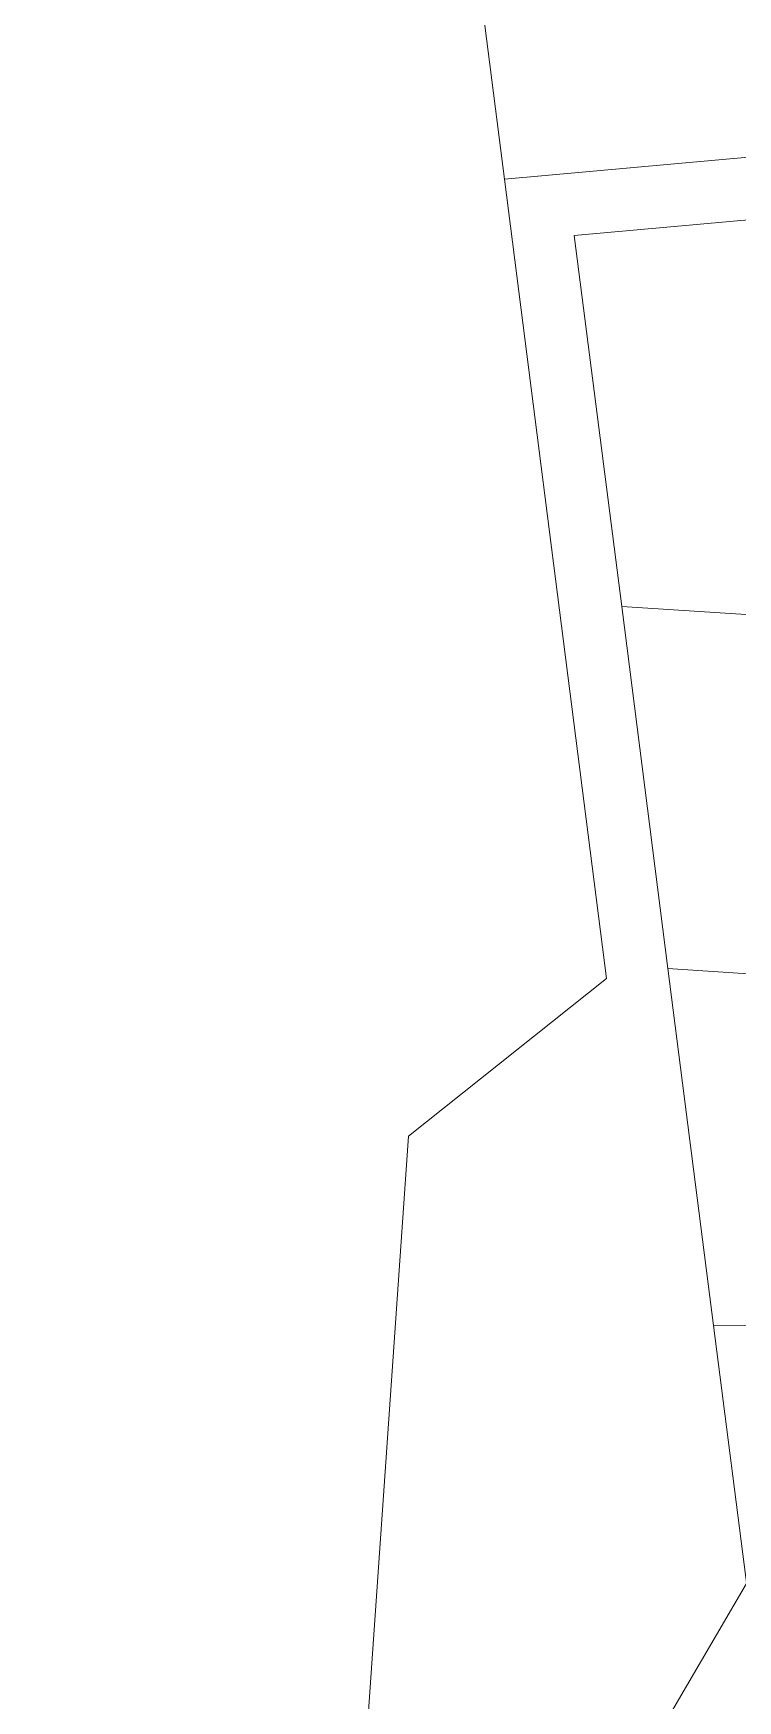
# Model space of a CAD drawing. Header units: metres. Extents: x 209078 to 212397, y 6290320 to 6293148.
# Drawn here: x 210371 to 210598, y 6292328 to 6292864 of the extents above; entities that cross this region are included whole.
import ezdxf

# ---------------------------------------------------------------- set-up
doc = ezdxf.new("R2010")
doc.units = ezdxf.units.M
doc.layers.add('Cadastre Land Parcels_SP_EXT', color=9, linetype='Continuous', lineweight=5)

msp = doc.modelspace()

# ---------------------------------------------------------------- linework, layer by layer
at = {"layer": 'Cadastre Land Parcels_SP_EXT', "linetype": 'Continuous'}
for points in [[(210072.97, 6292085.7), (210440.97, 6291941.08), (210613.23, 6291977.89), (210532.49, 6292136.87), (210476.28, 6292285.04), (210491.97, 6292509.64), (210555.55, 6292560.16), (210522.72, 6292816.82), (210501.75, 6292980.74), (210641.38, 6293040.53), (210861.15, 6292990.09), (210886.5, 6293096.72), (210886.5, 6293096.72), (210884.46, 6293117.72), (210882.5, 6293117.72), (210629.87, 6293147.57), (210473.56, 6293047.28), (210362.71, 6292902.05)], [(210095.51, 6291502.62), (210975.8, 6292855.38), (210878.39, 6292866.67), (210906.68, 6293081.03), (210886.5, 6293096.72), (210861.15, 6292990.09), (210873.2, 6292987.32), (210851.35, 6292810.68), (210712.69, 6292833.85), (210522.72, 6292816.81), (210555.55, 6292560.16), (210491.97, 6292509.64), (210476.28, 6292285.04), (210532.49, 6292136.87), (210612.28, 6291979.76), (210613.23, 6291977.89), (210440.97, 6291941.08), (210072.97, 6292085.7)], [(210732.99, 6291967.07), (210698.62, 6292048.49), (210660.57, 6292138.63), (210621.02, 6292232.34), (210601.33, 6292359.56), (210589.91, 6292448.8), (210575.25, 6292563.42), (210560.39, 6292679.56), (210545.15, 6292798.74), (210711.86, 6292813.69), (210848.83, 6292790.81), (210095.51, 6291502.62)]]:
    msp.add_lwpolyline(points, dxfattribs=at)
for points in [[(210799.46, 6292664.22), (210560.39, 6292679.56), (210575.25, 6292563.42), (210805.69, 6292548.06), (210777.9, 6292619.07), (210799.46, 6292664.22)], [(210805.69, 6292548.06), (210575.25, 6292563.42), (210589.91, 6292448.8), (210843.7, 6292450.92), (210805.69, 6292548.06)], [(210843.7, 6292450.92), (210589.91, 6292448.8), (210601.33, 6292359.56), (210883.08, 6292342.31), (210868.9, 6292386.53), (210843.7, 6292450.92)]]:
    msp.add_lwpolyline(points, close=True, dxfattribs=at)

doc.saveas('drawing.dxf')
